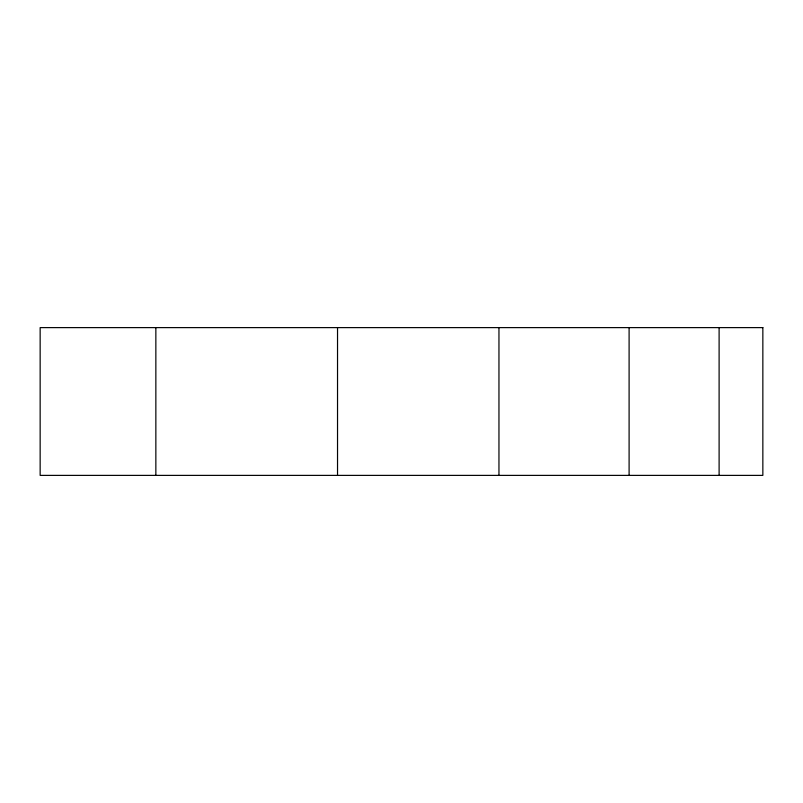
<?xml version="1.0" encoding="UTF-8"?>
<svg xmlns="http://www.w3.org/2000/svg" width="803" height="803" viewBox="0 0 803 803"><rect width="100%" height="100%" fill="white"/><g stroke="black" fill="none" stroke-linecap="round" stroke-linejoin="round"><path stroke-width="1.2" d="M719.107 327.614L719.107 475.386M629.1 327.614L629.1 475.386M498.954 327.614L498.954 475.386M337.531 327.614L337.531 475.386M155.852 327.614L155.852 475.386M762.85 327.614L40.15 327.614L40.15 475.386L762.85 475.386L762.85 327.614"/></g></svg>
